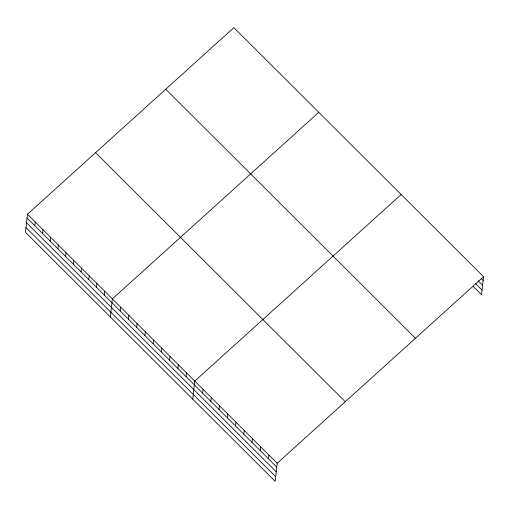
<?xml version="1.0" encoding="UTF-8"?>
<svg xmlns="http://www.w3.org/2000/svg" width="509" height="509" viewBox="0 0 509 509"><rect width="100%" height="100%" fill="white"/><g stroke="black" fill="none" stroke-linecap="round" stroke-linejoin="round"><path stroke-width="0.76" d="M27.48 214.219L25.45 232.295L275.14 481.349L277.163 463.273L483.55 276.705L233.86 27.651L27.48 214.219L277.163 463.273M34.771 225.716L35.197 221.918M42.489 233.415L42.915 229.616M50.206 241.113L50.633 237.315M57.924 248.812L58.35 245.014M65.642 256.511L66.068 252.712M73.36 264.209L73.786 260.411M81.077 271.908L81.504 268.109M88.795 279.606L89.221 275.808M96.513 287.305L96.939 283.5M104.23 294.997L104.657 291.199M110.345 316.973L112.374 298.898L318.755 112.33M120.188 310.916L120.614 307.118M128.427 319.137L128.853 315.338M136.667 327.357L137.093 323.559M144.906 335.571L145.332 331.773M153.145 343.791L153.572 339.993M161.385 352.012L161.811 348.213M169.624 360.232L170.051 356.434M177.864 368.446L178.29 364.648M186.103 376.666L186.529 372.868M192.739 399.158L194.769 381.088L401.156 194.514M202.582 393.107L203.008 389.302M210.821 401.321L211.248 397.523M219.061 409.541L219.487 405.743M227.3 417.762L227.727 413.963M235.54 425.982L235.966 422.177M243.779 434.196L244.205 430.398M252.019 442.416L252.445 438.618M260.258 450.637L260.684 446.838M268.498 458.857L268.924 455.052M483.55 276.705L481.52 294.781L473.281 286.561M481.476 278.862L483.124 280.504M478.199 280.828L482.596 285.212M475.457 283.494L482.048 290.066M165.756 89.221L415.446 338.275M95.584 152.655L345.274 401.703M27.053 218.024L276.737 467.071M26.525 222.732L276.209 471.786M25.978 227.587L275.668 476.64"/></g></svg>
